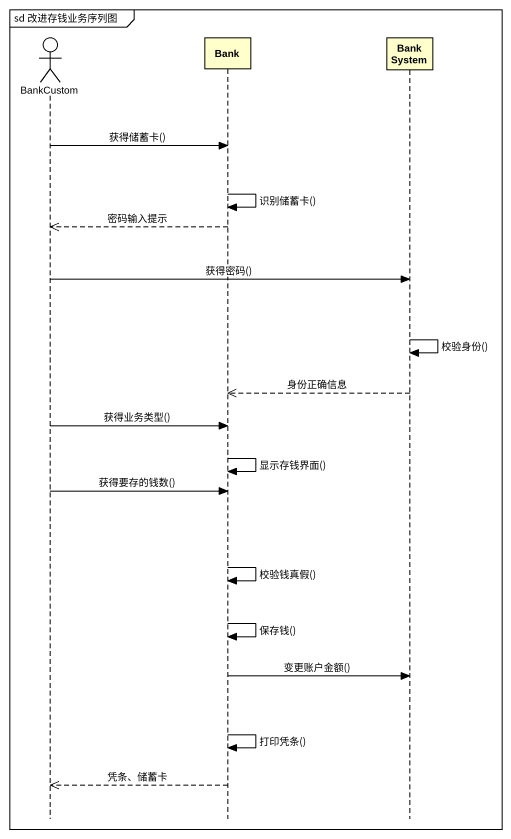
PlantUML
@startuml
mainframe sd 改进存钱业务序列图
hide footbox
actor BankCustom
participant Bank
participant BankSystem

BankCustom -> Bank : 获得储蓄卡()
Bank -> Bank : 识别储蓄卡()
Bank -->> BankCustom : 密码输入提示
BankCustom -> BankSystem : 获得密码()
BankSystem -> BankSystem : 校验身份()
BankSystem -->> Bank : 身份正确信息
BankCustom -> Bank : 获得业务类型()
Bank -> Bank : 显示存钱界面()
BankCustom -> Bank : 获得要存的钱数()
Bank -> Bank : 校验钱真假()
Bank -> Bank : 保存钱()
Bank -> BankSystem : 变更账户金额()
Bank -> Bank : 打印凭条()
Bank -->> BankCustom : 凭条、储蓄卡
@enduml
